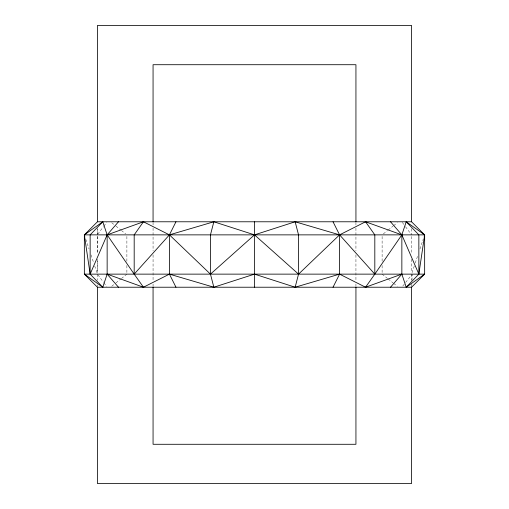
<?xml version="1.0" encoding="UTF-8"?>
<svg xmlns="http://www.w3.org/2000/svg" width="509" height="509" viewBox="0 0 509 509"><rect width="100%" height="100%" fill="white"/><g stroke="black" fill="none" stroke-linecap="round" stroke-linejoin="round"><path stroke-width="0.38" stroke-dasharray="2.54 1.91" d="M97.276 234.095L97.346 228.706M411.73 284.143L411.603 286.452L411.565 284.913M411.934 280.294L412.271 274.135M412.055 272.652L414.281 265.984M415.268 263.019L417.984 254.869M419.957 248.946L423.17 239.313M97.734 234.242L103.384 226.766M103.849 226.142L106.674 222.401M402.804 286.033L405.17 283.055M405.641 282.463L411.794 274.726M111.738 286.249L115.371 283.341M115.982 282.858L120.824 278.983M121.435 278.493L126.887 274.135M383.328 233.898L387.565 230.507M388.176 230.017L393.018 226.142M393.629 225.659L397.262 222.751M382.113 274.135L387.565 278.493M388.176 278.983L393.018 282.858M393.629 283.341L397.262 286.249M111.738 222.751L115.371 225.659M115.982 226.142L120.824 230.017M121.435 230.507L125.672 233.898M402.32 222.401L405.094 226.142M405.552 226.766L411.1 234.242M97.9 274.758L103.448 282.234M103.906 282.858L106.68 286.599M85.83 239.313L89.043 248.946M91.016 254.869L93.732 263.019M94.719 265.984L96.945 272.652M97.27 236.437L97.346 253.717M97.372 259.215L97.429 272.563L97.435 259.215M411.565 228.706L411.565 234.865M411.565 236.437L411.565 253.717M411.565 259.215L411.565 272.563M411.565 274.135L411.565 280.294M382.113 236.437L382.113 261.569M382.113 265.494L382.113 272.563M355.937 222.567L355.937 224.933M355.937 228.089L355.937 250.95M355.937 254.894L355.937 280.911M355.937 284.067L355.937 286.433M153.063 222.567L153.063 224.933M153.063 228.089L153.063 250.95M153.063 254.894L153.063 280.911M153.063 284.067L153.063 286.433M126.887 236.437L126.887 261.569M126.887 265.494L126.887 272.563M97.435 228.706L97.435 234.865M97.435 236.437L97.435 253.717M97.435 274.135L97.435 280.294M97.435 284.913L97.435 286.452"/><path stroke-width="0.76" d="M295.15 287.222L298.541 274.135L254.5 234.865L213.85 221.778L210.459 234.865L210.459 274.135L213.85 287.222L254.5 274.135L295.15 287.222L339.573 274.135L365.557 287.222L401.856 274.135L401.856 234.865L406.214 221.778L424.652 234.865L424.652 274.135L411.565 287.222L97.435 287.222L84.348 274.135L84.348 234.865L97.435 221.778L411.565 221.778L424.652 234.865L418.856 274.135L406.214 287.222L401.856 274.135L390.518 287.222M102.786 287.222L107.144 274.135L107.144 234.865L102.786 221.778L84.348 234.865L90.144 274.135L102.786 287.222L84.348 274.135L424.652 274.135L406.214 287.222M424.156 236.348L424.652 234.865L84.348 234.865L84.844 236.348M175.968 221.778L169.427 234.865L134.185 274.135L143.443 287.222L169.427 274.135L213.85 287.222M333.032 287.222L339.573 274.135L339.573 234.865L333.032 221.778M365.557 287.222L374.815 274.135L339.573 234.865L295.15 221.778L254.5 234.865L210.459 274.135L169.427 234.865L143.443 221.778L134.185 234.865L134.185 274.135L107.144 234.865L118.482 221.778M102.786 221.778L90.144 234.865L90.144 274.135L107.144 234.865L143.443 221.778M406.214 221.778L418.856 234.865L418.856 274.135L401.856 234.865L365.557 221.778L339.573 234.865L298.541 274.135L298.541 234.865L295.15 221.778M213.85 221.778L169.427 234.865L169.427 274.135L175.968 287.222M143.443 287.222L107.144 274.135L118.482 287.222M390.518 221.778L401.856 234.865L374.815 274.135L374.815 234.865L365.557 221.778M411.565 221.778L411.565 25.45L97.435 25.45L97.435 221.778M411.565 287.222L411.565 483.55L97.435 483.55L97.435 287.222M355.937 221.778L355.937 64.713L153.063 64.713L153.063 221.778M355.937 287.222L355.937 444.287L153.063 444.287L153.063 287.222M254.5 221.778L254.5 287.222"/></g></svg>
